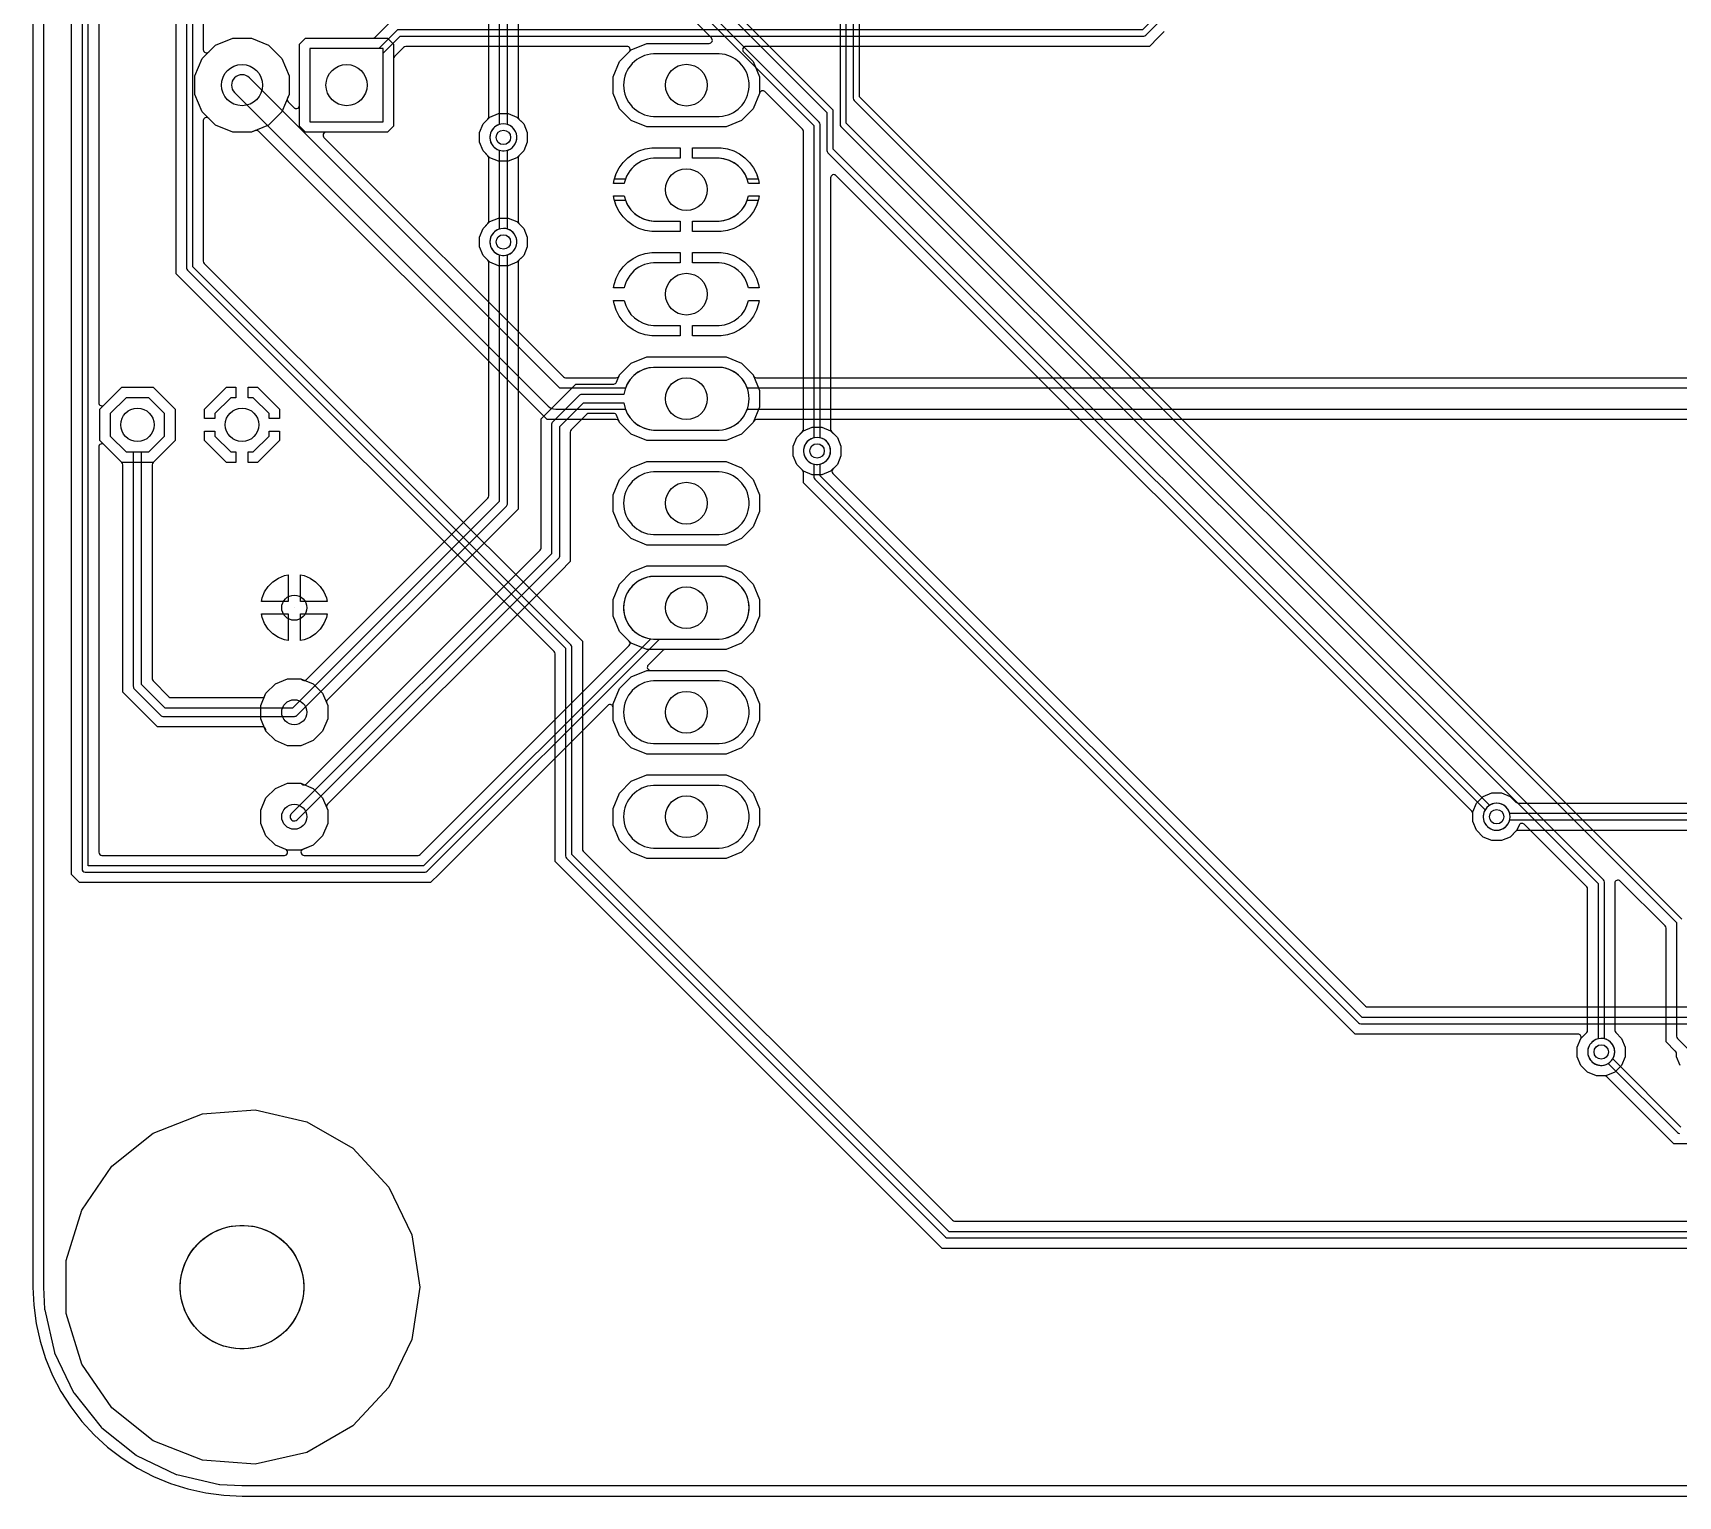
# Model space of a CAD drawing. Header units: millimetres. Extents: x 0 to 174, y 0 to 90.
# Drawn here: x 0 to 39.97, y 0 to 35.56 of the extents above; entities that cross this region are included whole.
import ezdxf

# ---------------------------------------------------------------- set-up
doc = ezdxf.new("R2010")
doc.units = ezdxf.units.MM

msp = doc.modelspace()

# ---------------------------------------------------------------- linework, layer by layer
at = {"layer": '16_copper'}
for points in [[(0.254, 84.76), (0.254, 5.08, 0.014023), (0.254, 5.076), (0.284, 4.544, 0.042102), (0.286, 4.531), (0.522, 3.494, 0.056162), (0.528, 3.478), (0.99, 2.52, 0.056156), (0.999, 2.505), (1.662, 1.674, 0.056159), (1.674, 1.662), (2.505, 0.999, 0.056156), (2.52, 0.99), (3.478, 0.528, 0.056162), (3.494, 0.522), (4.531, 0.286, 0.042102), (4.544, 0.284), (5.076, 0.254, 0.014023), (5.08, 0.254), (118.11, 0.254)], [(87.767, 6.02), (22.088, 6.02), (12.687, 15.421), (12.687, 20.469, 0.198912), (12.665, 20.523), (3.48, 29.708), (3.48, 65.224)], [(3.734, 65.088), (3.734, 29.845, 0.198912), (3.756, 29.791), (12.941, 20.606), (12.941, 15.558, 0.198912), (12.964, 15.504), (22.171, 6.296, 0.198912), (22.225, 6.274), (87.63, 6.274)], [(87.598, 6.426), (22.257, 6.426), (13.094, 15.589), (13.094, 20.637, 0.198912), (13.071, 20.691), (3.886, 29.877), (3.886, 65.056)], [(56.204, 36.271), (27.941, 36.271, 0.980952), (27.301, 36.131), (27.312, 36.09, 0.055893), (27.343, 36.024), (26.956, 35.636), (8.89, 35.636, 0.198912), (8.836, 35.614), (8.401, 35.179), (6.731, 35.179), (6.731, 33.401), (8.509, 33.401), (8.509, 35.071), (8.922, 35.484), (26.988, 35.484, 0.198912), (27.041, 35.506), (27.451, 35.916, 0.510035), (27.941, 36.119), (56.236, 36.119, 0.198912)], [(4.14, 35.969), (4.14, 35.151, 0.668179), (4.27, 35.097), (4.433, 35.259), (4.853, 35.433), (5.307, 35.433), (5.727, 35.259), (6.049, 34.937), (6.223, 34.517), (6.223, 34.063), (6.185, 33.97, 0.303353), (6.201, 33.887), (6.347, 33.741), (6.349, 33.74), (6.351, 33.738), (6.358, 33.733), (6.364, 33.728), (6.367, 33.727), (6.369, 33.726), (6.377, 33.724), (6.385, 33.721), (6.388, 33.721), (6.39, 33.72), (6.398, 33.72), (6.406, 33.719), (6.409, 33.72, 0.381879), (6.477, 33.795), (6.477, 35.284), (6.626, 35.433), (8.264, 35.433, 0.198912), (8.318, 35.455), (8.753, 35.89)], [(27.486, 35.591), (27.34, 35.446), (27.124, 35.23), (17.318, 35.23, 0.668179), (17.264, 35.1), (17.498, 34.866), (17.653, 34.492), (17.653, 34.088), (17.498, 33.714), (17.213, 33.429), (16.839, 33.274), (14.911, 33.274), (14.537, 33.429), (14.252, 33.714), (14.097, 34.088), (14.097, 34.492), (14.252, 34.866), (14.486, 35.1, 0.668179), (14.432, 35.23), (9.058, 35.23, 0.198912), (9.004, 35.207), (8.785, 34.988, 0.198912), (8.763, 34.934), (8.763, 33.296), (8.614, 33.147), (7.125, 33.147, 0.668179), (7.071, 33.017), (12.888, 27.2, 0.198912), (12.942, 27.178), (14.173, 27.178, 0.149809), (14.215, 27.191), (14.217, 27.192, 0.172444), (14.252, 27.246), (14.537, 27.531), (14.911, 27.686), (16.839, 27.686), (17.213, 27.531), (17.498, 27.246, 0.382472), (17.577, 27.178), (62.514, 27.178, 0.668179)], [(81.073, 26.924), (17.356, 26.924, 0.304475), (16.674, 27.432), (15.076, 27.432, 0.304475), (14.394, 26.924), (12.805, 26.924), (5.26, 34.47, 1), (4.9, 34.11), (12.52, 26.49, 0.198912), (12.7, 26.416), (14.394, 26.416, 0.304475), (15.076, 25.908), (16.674, 25.908), (16.749, 25.915, 0.27785), (17.356, 26.416), (81.073, 26.416, 0.355604)], [(62.514, 26.162), (17.577, 26.162, 0.149809), (17.535, 26.149), (17.533, 26.148, 0.172444), (17.498, 26.094), (17.213, 25.809), (16.839, 25.654), (14.911, 25.654), (14.537, 25.809), (14.252, 26.094, 0.382472), (14.173, 26.162), (12.49, 26.162), (5.483, 33.169, 0.303353), (5.4, 33.185), (5.307, 33.147), (4.853, 33.147), (4.433, 33.321), (4.27, 33.483, 0.668179), (4.14, 33.429), (4.14, 30.013, 0.198912), (4.163, 29.959), (13.348, 20.774), (13.348, 15.726, 0.198912), (13.37, 15.672), (22.339, 6.703, 0.198912), (22.393, 6.68), (62.692, 6.68, 0.668179)], [(62.692, 8.56), (39.868, 8.56), (38.237, 10.191, 0.198912), (38.183, 10.214), (37.984, 10.214), (37.771, 10.302), (37.607, 10.466), (37.519, 10.679), (37.519, 10.911), (37.606, 11.121, 0.534506), (37.536, 11.227), (32.121, 11.227), (18.72, 24.628), (18.72, 24.876, 0.198912), (18.697, 24.93), (18.557, 25.071), (18.469, 25.284), (18.469, 25.516), (18.557, 25.729), (18.721, 25.893), (18.934, 25.981), (19.166, 25.981), (19.379, 25.893), (19.543, 25.729), (19.631, 25.516), (19.631, 25.284), (19.543, 25.071), (19.431, 24.959, 0.414214), (19.431, 24.851), (32.372, 11.91, 0.198912), (32.426, 11.887), (62.565, 11.887, 0.668179)], [(66.072, 11.633), (32.29, 11.633), (19.126, 24.797), (19.126, 25.081, 0.980952), (18.986, 25.722), (18.945, 25.711, 0.752162), (18.974, 25.081), (18.974, 24.765, 0.198912), (18.996, 24.711), (32.204, 11.503, 0.198912), (32.258, 11.481), (66.103, 11.481)], [(62.703, 16.18), (36.084, 16.18, 0.198912), (36.03, 16.157), (35.889, 16.017), (35.676, 15.929), (35.444, 15.929), (35.231, 16.017), (35.067, 16.181), (34.979, 16.394), (34.979, 16.626), (35.067, 16.839), (35.231, 17.003), (35.444, 17.091), (35.676, 17.091), (35.889, 17.003), (36.03, 16.863, 0.198912), (36.084, 16.84), (62.692, 16.84, 0.668179)], [(66.008, 16.586), (35.879, 16.586, 0.980952), (35.238, 16.446), (35.249, 16.405, 0.752162), (35.879, 16.434), (66.04, 16.434, 0.198912)], [(40.037, 8.966), (38.379, 10.624, 0.980951), (37.827, 10.977), (37.806, 10.94, 0.752162), (38.271, 10.516), (39.951, 8.836, 0.198912), (40.005, 8.814)]]:
    msp.add_lwpolyline(points, format="xyb", dxfattribs=at)
for points in [[(16.749, 33.535, 0.906347), (16.674, 35.052), (15.076, 35.052, 0.95208), (15.076, 33.528), (16.674, 33.528)], [(11.314, 29.899), (11.101, 29.987), (10.937, 30.151), (10.849, 30.364), (10.849, 30.596), (10.937, 30.809), (11.052, 30.924, 0.198912), (11.074, 30.978), (11.074, 32.522, 0.198912), (11.052, 32.576), (10.937, 32.691), (10.849, 32.904), (10.849, 33.136), (10.937, 33.349), (11.101, 33.513), (11.314, 33.601), (11.546, 33.601), (11.759, 33.513), (11.923, 33.349), (12.011, 33.136), (12.011, 32.904), (11.923, 32.691), (11.808, 32.576, 0.198912), (11.786, 32.522), (11.786, 30.978, 0.198912), (11.808, 30.924), (11.923, 30.809), (12.011, 30.596), (12.011, 30.364), (11.923, 30.151), (11.759, 29.987), (11.546, 29.899)], [(11.494, 30.158, 0.772175), (11.532, 30.792), (11.532, 32.708, 0.942334), (11.366, 33.342), (11.325, 33.331, 0.721207), (11.328, 32.708), (11.328, 30.792), (11.325, 30.791), (11.285, 30.774), (11.248, 30.753), (11.214, 30.727), (11.183, 30.696), (11.157, 30.662), (11.136, 30.625), (11.119, 30.585), (11.108, 30.544), (11.103, 30.501), (11.103, 30.459), (11.108, 30.416), (11.119, 30.375), (11.136, 30.335), (11.157, 30.298), (11.183, 30.264), (11.214, 30.233), (11.248, 30.207), (11.285, 30.186), (11.325, 30.169), (11.366, 30.158), (11.409, 30.153), (11.451, 30.153)], [(17.356, 32.004, 0.304475), (16.674, 32.512), (16.027, 32.512), (16.027, 32.766), (16.717, 32.766), (16.875, 32.741), (17.027, 32.692), (17.169, 32.619), (17.299, 32.525), (17.412, 32.412), (17.506, 32.282), (17.579, 32.14), (17.623, 32.004)], [(15.033, 30.734), (14.875, 30.759), (14.723, 30.808), (14.58, 30.881), (14.451, 30.975), (14.338, 31.088), (14.244, 31.217), (14.171, 31.36), (14.122, 31.512), (14.108, 31.598), (14.366, 31.598, 0.342624), (15.076, 30.988), (15.723, 30.988), (15.723, 30.734)], [(16.027, 30.734), (16.027, 30.988), (16.674, 30.988, 0.304475), (17.356, 31.496), (17.623, 31.496), (17.579, 31.36), (17.506, 31.217), (17.412, 31.088), (17.299, 30.975), (17.169, 30.881), (17.027, 30.808), (16.875, 30.759), (16.717, 30.734)], [(17.384, 29.362, 0.342626), (16.674, 29.972), (16.027, 29.972), (16.027, 30.226), (16.717, 30.226), (16.875, 30.201), (17.027, 30.152), (17.169, 30.079), (17.299, 29.985), (17.412, 29.872), (17.506, 29.742), (17.579, 29.6), (17.628, 29.448), (17.642, 29.362)], [(15.033, 28.194), (14.875, 28.219), (14.723, 28.268), (14.58, 28.341), (14.451, 28.435), (14.338, 28.548), (14.244, 28.677), (14.171, 28.82), (14.122, 28.972), (14.108, 29.058), (14.366, 29.058, 0.342624), (15.076, 28.448), (15.723, 28.448), (15.723, 28.194)], [(16.027, 28.194), (16.027, 28.448), (16.674, 28.448, 0.342624), (17.384, 29.058), (17.642, 29.058), (17.628, 28.972), (17.579, 28.82), (17.506, 28.677), (17.412, 28.548), (17.299, 28.435), (17.169, 28.341), (17.027, 28.268), (16.875, 28.219), (16.717, 28.194)], [(16.749, 23.375, 0.906347), (16.674, 24.892), (15.076, 24.892, 0.95208), (15.076, 23.368), (16.674, 23.368)], [(16.749, 20.835, 0.906347), (16.674, 22.352), (15.076, 22.352, 0.95208), (15.076, 20.828), (16.674, 20.828)], [(16.749, 18.295, 0.906347), (16.674, 19.812), (15.076, 19.812, 0.95208), (15.076, 18.288), (16.674, 18.288)], [(16.749, 15.755, 0.906347), (16.674, 17.272), (15.076, 17.272, 0.95208), (15.076, 15.748), (16.674, 15.748)]]:
    msp.add_lwpolyline(points, format="xyb", close=True, dxfattribs=at)
for points in [[(14.108, 31.902), (14.122, 31.988), (14.171, 32.14), (14.244, 32.282), (14.338, 32.412), (14.451, 32.525), (14.58, 32.619), (14.723, 32.692), (14.875, 32.741), (15.033, 32.766), (15.723, 32.766), (15.723, 32.512), (15.076, 32.512), (15.001, 32.505), (14.928, 32.49), (14.856, 32.468), (14.787, 32.44), (14.721, 32.404), (14.659, 32.363), (14.601, 32.315), (14.548, 32.262), (14.5, 32.204), (14.459, 32.142), (14.423, 32.076), (14.395, 32.007), (14.373, 31.935), (14.366, 31.902)], [(14.108, 29.362), (14.122, 29.448), (14.171, 29.6), (14.244, 29.742), (14.338, 29.872), (14.451, 29.985), (14.58, 30.079), (14.723, 30.152), (14.875, 30.201), (15.033, 30.226), (15.723, 30.226), (15.723, 29.972), (15.076, 29.972), (15.001, 29.965), (14.928, 29.95), (14.856, 29.928), (14.787, 29.9), (14.721, 29.864), (14.659, 29.823), (14.601, 29.775), (14.548, 29.722), (14.5, 29.664), (14.459, 29.602), (14.423, 29.536), (14.395, 29.467), (14.373, 29.395), (14.366, 29.362)], [(2.161, 25.121), (1.626, 25.656), (1.626, 26.414), (2.161, 26.949), (2.919, 26.949), (3.454, 26.414), (3.454, 25.656), (2.919, 25.121)], [(4.166, 26.187), (4.166, 26.414), (4.701, 26.949), (4.928, 26.949), (4.928, 26.695), (4.806, 26.695), (4.42, 26.309), (4.42, 26.187)], [(5.74, 26.187), (5.74, 26.309), (5.354, 26.695), (5.232, 26.695), (5.232, 26.949), (5.459, 26.949), (5.994, 26.414), (5.994, 26.187)], [(3.2, 25.761), (3.2, 26.309), (2.814, 26.695), (2.266, 26.695), (1.88, 26.309), (1.88, 25.761), (2.266, 25.375), (2.814, 25.375)], [(4.701, 25.121), (4.166, 25.656), (4.166, 25.883), (4.42, 25.883), (4.42, 25.761), (4.806, 25.375), (4.928, 25.375), (4.928, 25.121)], [(5.232, 25.121), (5.232, 25.375), (5.354, 25.375), (5.74, 25.761), (5.74, 25.883), (5.994, 25.883), (5.994, 25.656), (5.459, 25.121)], [(14.911, 23.114), (14.537, 23.269), (14.252, 23.554), (14.097, 23.928), (14.097, 24.332), (14.252, 24.706), (14.537, 24.991), (14.911, 25.146), (16.839, 25.146), (17.213, 24.991), (17.498, 24.706), (17.653, 24.332), (17.653, 23.928), (17.498, 23.554), (17.213, 23.269), (16.839, 23.114)], [(5.552, 21.742), (5.568, 21.827), (5.63, 21.975), (5.719, 22.108), (5.832, 22.221), (5.965, 22.31), (6.113, 22.372), (6.198, 22.388), (6.198, 21.742)], [(6.502, 21.742), (6.502, 22.388), (6.587, 22.372), (6.735, 22.31), (6.868, 22.221), (6.981, 22.108), (7.07, 21.975), (7.132, 21.827), (7.148, 21.742)], [(14.911, 20.574), (14.537, 20.729), (14.252, 21.014), (14.097, 21.388), (14.097, 21.792), (14.252, 22.166), (14.537, 22.451), (14.911, 22.606), (16.839, 22.606), (17.213, 22.451), (17.498, 22.166), (17.653, 21.792), (17.653, 21.388), (17.498, 21.014), (17.213, 20.729), (16.839, 20.574)], [(6.35, 21.59), (6.35, 21.59), (6.35, 21.59), (6.35, 21.59)], [(6.113, 20.808), (5.965, 20.87), (5.832, 20.959), (5.719, 21.072), (5.63, 21.205), (5.568, 21.353), (5.552, 21.438), (6.198, 21.438), (6.198, 20.792)], [(6.502, 21.438), (7.148, 21.438), (7.132, 21.353), (7.07, 21.205), (6.981, 21.072), (6.868, 20.959), (6.735, 20.87), (6.587, 20.808), (6.502, 20.792)], [(14.911, 18.034), (14.537, 18.189), (14.252, 18.474), (14.097, 18.848), (14.097, 19.252), (14.252, 19.626), (14.537, 19.911), (14.911, 20.066), (16.839, 20.066), (17.213, 19.911), (17.498, 19.626), (17.653, 19.252), (17.653, 18.848), (17.498, 18.474), (17.213, 18.189), (16.839, 18.034)], [(6.188, 18.237), (5.89, 18.361), (5.661, 18.59), (5.537, 18.888), (5.537, 19.212), (5.661, 19.51), (5.89, 19.739), (6.188, 19.863), (6.512, 19.863), (6.81, 19.739), (7.039, 19.51), (7.163, 19.212), (7.163, 18.888), (7.039, 18.59), (6.81, 18.361), (6.512, 18.237)], [(6.188, 15.697), (5.89, 15.821), (5.661, 16.05), (5.537, 16.348), (5.537, 16.672), (5.661, 16.97), (5.89, 17.199), (6.188, 17.323), (6.512, 17.323), (6.81, 17.199), (7.039, 16.97), (7.163, 16.672), (7.163, 16.348), (7.039, 16.05), (6.81, 15.821), (6.512, 15.697)], [(14.911, 15.494), (14.537, 15.649), (14.252, 15.934), (14.097, 16.308), (14.097, 16.712), (14.252, 17.086), (14.537, 17.371), (14.911, 17.526), (16.839, 17.526), (17.213, 17.371), (17.498, 17.086), (17.653, 16.712), (17.653, 16.308), (17.498, 15.934), (17.213, 15.649), (16.839, 15.494)], [(4.119, 0.871), (2.921, 1.341), (1.915, 2.144), (1.19, 3.207), (0.811, 4.437), (0.811, 5.723), (1.19, 6.953), (1.915, 8.016), (2.921, 8.819), (4.119, 9.289), (5.403, 9.385), (6.657, 9.099), (7.772, 8.455), (8.647, 7.512), (9.205, 6.353), (9.397, 5.08), (9.205, 3.807), (8.647, 2.648), (7.772, 1.705), (6.657, 1.061), (5.403, 0.775)]]:
    msp.add_lwpolyline(points, close=True, dxfattribs=at)
at = {"layer": '1_copper'}
for points in [[(0.254, 84.76), (0.254, 5.08, 0.014023), (0.254, 5.076), (0.284, 4.544, 0.042102), (0.286, 4.531), (0.522, 3.494, 0.056162), (0.528, 3.478), (0.99, 2.52, 0.056156), (0.999, 2.505), (1.662, 1.674, 0.056159), (1.674, 1.662), (2.505, 0.999, 0.056156), (2.52, 0.99), (3.478, 0.528, 0.056162), (3.494, 0.522), (4.531, 0.286, 0.042102), (4.544, 0.284), (5.076, 0.254, 0.014023), (5.08, 0.254), (118.11, 0.254)], [(1.6, 80.477), (1.6, 26.572, 0.668179), (1.73, 26.518), (2.161, 26.949), (2.919, 26.949), (3.454, 26.414), (3.454, 25.656), (2.918, 25.12, 0.198912), (2.896, 25.066), (2.896, 19.864, 0.198912), (2.918, 19.81), (3.3, 19.428, 0.198912), (3.354, 19.406), (5.567, 19.406, 0.303351), (5.637, 19.453), (5.661, 19.51), (5.89, 19.739), (6.188, 19.863), (6.512, 19.863, 0.503372), (6.652, 19.855), (11.052, 24.255, 0.198912), (11.074, 24.309), (11.074, 29.982, 0.198912), (11.052, 30.036), (10.937, 30.151), (10.849, 30.364), (10.849, 30.596), (10.937, 30.809), (11.101, 30.973), (11.314, 31.061), (11.546, 31.061), (11.759, 30.973), (11.923, 30.809), (12.011, 30.596), (12.011, 30.364), (11.923, 30.151), (11.808, 30.036, 0.198912), (11.786, 29.982), (11.786, 23.983), (11.555, 23.752), (7.155, 19.352, 0.303353), (7.139, 19.269), (7.163, 19.212), (7.163, 18.888), (7.039, 18.59), (6.81, 18.361), (6.512, 18.237), (6.188, 18.237), (5.89, 18.361), (5.661, 18.59, 0.503359), (5.567, 18.694), (3.028, 18.694), (2.184, 19.538), (2.184, 25.066, 0.198912), (2.162, 25.12), (1.73, 25.552, 0.668179), (1.6, 25.498), (1.6, 15.646, 0.414214), (1.676, 15.57), (6.112, 15.57, 0.820685), (6.141, 15.717), (5.89, 15.821), (5.661, 16.05), (5.537, 16.348), (5.537, 16.672), (5.661, 16.97), (5.89, 17.199), (6.188, 17.323), (6.512, 17.323, 0.503372), (6.652, 17.315), (12.322, 22.985, 0.198912), (12.344, 23.039), (12.344, 26.182), (13.188, 27.026), (14.11, 27.026, 0.303351), (14.18, 27.073), (14.252, 27.246), (14.537, 27.531), (14.911, 27.686), (16.839, 27.686), (17.213, 27.531), (17.498, 27.246), (17.653, 26.872), (17.653, 26.468), (17.498, 26.094), (17.213, 25.809), (16.839, 25.654), (14.911, 25.654), (14.537, 25.809), (14.252, 26.094), (14.18, 26.267, 0.303351), (14.11, 26.314), (13.514, 26.314, 0.198912), (13.46, 26.292), (13.078, 25.91, 0.198912), (13.056, 25.856), (13.056, 22.713), (12.825, 22.482), (7.155, 16.812, 0.303353), (7.139, 16.729), (7.163, 16.672), (7.163, 16.348), (7.039, 16.05), (6.81, 15.821), (6.559, 15.717, 0.820685), (6.588, 15.57), (9.357, 15.57, 0.198912), (9.411, 15.593), (14.488, 20.67, 0.414214), (14.488, 20.778), (14.252, 21.014), (14.097, 21.388), (14.097, 21.792), (14.252, 22.166), (14.537, 22.451), (14.911, 22.606), (16.839, 22.606), (17.213, 22.451), (17.498, 22.166), (17.653, 21.792), (17.653, 21.388), (17.498, 21.014), (17.213, 20.729), (16.839, 20.574), (15.358, 20.574, 0.198912), (15.304, 20.552), (14.948, 20.196, 0.668179), (15.002, 20.066), (16.839, 20.066), (17.213, 19.911), (17.498, 19.626), (17.653, 19.252), (17.653, 18.848), (17.498, 18.474), (17.213, 18.189), (16.839, 18.034), (14.911, 18.034), (14.537, 18.189), (14.252, 18.474), (14.097, 18.848), (14.097, 19.161, 0.668179), (13.967, 19.215), (9.878, 15.126), (9.878, 15.126), (9.662, 14.91), (1.133, 14.91), (0.94, 15.103), (0.94, 80.782)], [(1.194, 80.645), (1.194, 15.24, 0.414214), (1.27, 15.164), (9.525, 15.164), (9.533, 15.165, 0.169977), (9.579, 15.186), (15.221, 20.828), (16.674, 20.828, 0.95208), (16.674, 22.352), (15.076, 22.352, 0.912653), (15.012, 20.834), (9.493, 15.316), (1.346, 15.316), (1.346, 80.613)], [(40.059, 14.024), (20.079, 34.004), (20.079, 68.263, 0.198912), (20.056, 68.316), (16.738, 71.634, 0.912653), (16.674, 73.152), (15.076, 73.152, 0.95208), (15.076, 71.628), (16.529, 71.628), (19.926, 68.231), (19.926, 33.973, 0.198912), (19.949, 33.919), (39.929, 13.938), (39.929, 11.176, 0.198912), (39.951, 11.122), (40.196, 10.877)], [(19.609, 60.928), (19.609, 33.337, 0.198912), (19.631, 33.284), (38.024, 14.891), (38.024, 11.114), (37.995, 11.106), (37.955, 11.089), (37.918, 11.068), (37.884, 11.042), (37.853, 11.011), (37.827, 10.977), (37.806, 10.94), (37.789, 10.9), (37.778, 10.859), (37.773, 10.816), (37.773, 10.774), (37.778, 10.731), (37.789, 10.69), (37.806, 10.65), (37.827, 10.613), (37.853, 10.579), (37.884, 10.548), (37.918, 10.522), (37.955, 10.501), (37.995, 10.484), (38.036, 10.473), (38.079, 10.468), (38.121, 10.468), (38.164, 10.473, 0.804713), (38.176, 11.114), (38.176, 14.923, 0.198912), (38.154, 14.976), (19.761, 33.369), (19.761, 60.96, 0.198912)], [(11.328, 41.598), (11.328, 33.332), (11.325, 33.331), (11.285, 33.314), (11.248, 33.293), (11.214, 33.267), (11.183, 33.236), (11.157, 33.202), (11.136, 33.165), (11.119, 33.125), (11.108, 33.084), (11.103, 33.041), (11.103, 32.999), (11.108, 32.956), (11.119, 32.915), (11.136, 32.875), (11.157, 32.838), (11.183, 32.804), (11.214, 32.773), (11.248, 32.747), (11.285, 32.726), (11.325, 32.709), (11.366, 32.698), (11.409, 32.693), (11.451, 32.693), (11.494, 32.698, 0.772175), (11.532, 33.332), (11.532, 41.598, 0.942334)], [(11.786, 41.412), (11.786, 33.518, 0.198912), (11.808, 33.464), (11.923, 33.349), (12.011, 33.136), (12.011, 32.904), (11.923, 32.691), (11.759, 32.527), (11.546, 32.439), (11.314, 32.439), (11.101, 32.527), (10.937, 32.691), (10.849, 32.904), (10.849, 33.136), (10.937, 33.349), (11.052, 33.464, 0.198912), (11.074, 33.518), (11.074, 41.412, 0.198912)], [(13.916, 38.999), (19.291, 33.623), (19.291, 32.703, 0.198912), (19.314, 32.649), (35.281, 16.681), (35.266, 16.655), (35.249, 16.615), (35.238, 16.574), (35.233, 16.531), (35.233, 16.489), (35.238, 16.446), (35.249, 16.405), (35.266, 16.365), (35.287, 16.328), (35.313, 16.294), (35.344, 16.263), (35.378, 16.237), (35.415, 16.216), (35.455, 16.199), (35.496, 16.188), (35.539, 16.183), (35.581, 16.183), (35.624, 16.188, 1), (35.496, 16.832), (35.455, 16.821, 0.055893), (35.389, 16.789), (19.444, 32.734), (19.444, 33.655, 0.198912), (19.421, 33.709), (14.046, 39.084)], [(40.02, 10.466), (39.932, 10.679), (39.932, 10.751, 0.25013), (39.891, 10.823), (39.675, 11.039), (39.675, 13.802, 0.198912), (39.652, 13.856), (38.56, 14.948, 0.668179), (38.43, 14.894), (38.43, 11.319, 0.198912), (38.453, 11.265), (38.593, 11.124), (38.681, 10.911), (38.681, 10.679), (38.593, 10.466), (38.429, 10.302), (38.216, 10.214), (37.984, 10.214), (37.771, 10.302), (37.607, 10.466), (37.519, 10.679), (37.519, 10.911), (37.607, 11.124), (37.747, 11.265, 0.198912), (37.77, 11.319), (37.77, 14.754, 0.198912), (37.747, 14.808), (36.228, 16.328, 0.534516), (36.104, 16.303), (36.053, 16.181), (35.889, 16.017), (35.676, 15.929), (35.444, 15.929), (35.231, 16.017), (35.067, 16.181), (34.979, 16.394), (34.979, 16.593, 0.198912), (34.956, 16.647), (19.51, 32.093, 0.668179), (19.38, 32.039), (19.38, 25.924, 0.198912), (19.403, 25.87), (19.543, 25.729), (19.631, 25.516), (19.631, 25.284), (19.543, 25.071), (19.379, 24.907), (19.166, 24.819), (18.934, 24.819), (18.721, 24.907), (18.557, 25.071), (18.469, 25.284), (18.469, 25.516), (18.557, 25.729), (18.697, 25.87, 0.198912), (18.72, 25.924), (18.72, 33.169, 0.198912), (18.697, 33.223), (17.783, 34.137, 0.567115), (17.653, 34.088), (17.498, 33.714), (17.213, 33.429), (16.839, 33.274), (14.911, 33.274), (14.537, 33.429), (14.252, 33.714), (14.097, 34.088), (14.097, 34.492), (14.252, 34.866), (14.537, 35.151), (14.911, 35.306), (16.431, 35.306, 0.668179), (16.484, 35.436), (13.322, 38.598)], [(13.599, 38.681), (18.974, 33.306), (18.974, 25.719), (18.945, 25.711), (18.905, 25.694), (18.868, 25.673), (18.834, 25.647), (18.803, 25.616), (18.777, 25.582), (18.756, 25.545), (18.739, 25.505), (18.728, 25.464), (18.723, 25.421), (18.723, 25.379), (18.728, 25.336), (18.739, 25.295), (18.756, 25.255), (18.777, 25.218), (18.803, 25.184), (18.834, 25.153), (18.868, 25.127), (18.905, 25.106), (18.945, 25.089), (18.986, 25.078), (19.029, 25.073), (19.071, 25.073), (19.114, 25.078, 0.804713), (19.126, 25.719), (19.126, 33.337, 0.198912), (19.104, 33.391), (13.729, 38.767)]]:
    msp.add_lwpolyline(points, format="xyb", dxfattribs=at)
for points in [[(4.853, 33.147), (4.433, 33.321), (4.111, 33.643), (3.937, 34.063), (3.937, 34.517), (4.111, 34.937), (4.433, 35.259), (4.853, 35.433), (5.307, 35.433), (5.727, 35.259), (6.049, 34.937), (6.223, 34.517), (6.223, 34.063), (6.049, 33.643), (5.727, 33.321), (5.307, 33.147)], [(6.626, 33.147), (6.477, 33.296), (6.477, 35.284), (6.626, 35.433), (8.614, 35.433), (8.763, 35.284), (8.763, 33.296), (8.614, 33.147)], [(8.509, 35.179), (6.731, 35.179), (6.731, 33.401), (8.509, 33.401)], [(14.127, 32.004), (14.171, 32.14), (14.244, 32.282), (14.338, 32.412), (14.451, 32.525), (14.58, 32.619), (14.723, 32.692), (14.875, 32.741), (15.033, 32.766), (15.723, 32.766), (15.723, 32.512), (15.076, 32.512), (15.001, 32.505), (14.928, 32.49), (14.856, 32.468), (14.787, 32.44), (14.721, 32.404), (14.659, 32.363), (14.601, 32.315), (14.548, 32.262), (14.5, 32.204), (14.459, 32.142), (14.423, 32.076), (14.395, 32.007), (14.394, 32.004)], [(14.108, 29.362), (14.122, 29.448), (14.171, 29.6), (14.244, 29.742), (14.338, 29.872), (14.451, 29.985), (14.58, 30.079), (14.723, 30.152), (14.875, 30.201), (15.033, 30.226), (15.723, 30.226), (15.723, 29.972), (15.076, 29.972), (15.001, 29.965), (14.928, 29.95), (14.856, 29.928), (14.787, 29.9), (14.721, 29.864), (14.659, 29.823), (14.601, 29.775), (14.548, 29.722), (14.5, 29.664), (14.459, 29.602), (14.423, 29.536), (14.395, 29.467), (14.373, 29.395), (14.366, 29.362)], [(4.166, 26.187), (4.166, 26.414), (4.701, 26.949), (4.928, 26.949), (4.928, 26.695), (4.806, 26.695), (4.42, 26.309), (4.42, 26.187)], [(5.74, 26.187), (5.74, 26.309), (5.354, 26.695), (5.232, 26.695), (5.232, 26.949), (5.459, 26.949), (5.994, 26.414), (5.994, 26.187)], [(4.701, 25.121), (4.166, 25.656), (4.166, 25.883), (4.42, 25.883), (4.42, 25.761), (4.806, 25.375), (4.928, 25.375), (4.928, 25.121)], [(5.232, 25.121), (5.232, 25.375), (5.354, 25.375), (5.74, 25.761), (5.74, 25.883), (5.994, 25.883), (5.994, 25.656), (5.459, 25.121)], [(14.911, 23.114), (14.537, 23.269), (14.252, 23.554), (14.097, 23.928), (14.097, 24.332), (14.252, 24.706), (14.537, 24.991), (14.911, 25.146), (16.839, 25.146), (17.213, 24.991), (17.498, 24.706), (17.653, 24.332), (17.653, 23.928), (17.498, 23.554), (17.213, 23.269), (16.839, 23.114)], [(5.552, 21.742), (5.568, 21.827), (5.63, 21.975), (5.719, 22.108), (5.832, 22.221), (5.965, 22.31), (6.113, 22.372), (6.198, 22.388), (6.198, 21.742)], [(6.502, 21.742), (6.502, 22.388), (6.587, 22.372), (6.735, 22.31), (6.868, 22.221), (6.981, 22.108), (7.07, 21.975), (7.132, 21.827), (7.148, 21.742)], [(6.113, 20.808), (5.965, 20.87), (5.832, 20.959), (5.719, 21.072), (5.63, 21.205), (5.568, 21.353), (5.552, 21.438), (6.198, 21.438), (6.198, 20.792)], [(6.502, 21.438), (7.148, 21.438), (7.132, 21.353), (7.07, 21.205), (6.981, 21.072), (6.868, 20.959), (6.735, 20.87), (6.587, 20.808), (6.502, 20.792)], [(14.911, 15.494), (14.537, 15.649), (14.252, 15.934), (14.097, 16.308), (14.097, 16.712), (14.252, 17.086), (14.537, 17.371), (14.911, 17.526), (16.839, 17.526), (17.213, 17.371), (17.498, 17.086), (17.653, 16.712), (17.653, 16.308), (17.498, 15.934), (17.213, 15.649), (16.839, 15.494)], [(4.119, 0.871), (2.921, 1.341), (1.915, 2.144), (1.19, 3.207), (0.811, 4.437), (0.811, 5.723), (1.19, 6.953), (1.915, 8.016), (2.921, 8.819), (4.119, 9.289), (5.403, 9.385), (6.657, 9.099), (7.772, 8.455), (8.647, 7.512), (9.205, 6.353), (9.397, 5.08), (9.205, 3.807), (8.647, 2.648), (7.772, 1.705), (6.657, 1.061), (5.403, 0.775)]]:
    msp.add_lwpolyline(points, close=True, dxfattribs=at)
for points in [[(16.749, 33.535, 0.906347), (16.674, 35.052), (15.076, 35.052, 0.95208), (15.076, 33.528), (16.674, 33.528)], [(17.384, 31.902, 0.342626), (16.674, 32.512), (16.027, 32.512), (16.027, 32.766), (16.717, 32.766), (16.875, 32.741), (17.027, 32.692), (17.169, 32.619), (17.299, 32.525), (17.412, 32.412), (17.506, 32.282), (17.579, 32.14), (17.628, 31.988), (17.642, 31.902)], [(16.027, 30.734), (16.027, 30.988), (16.674, 30.988, 0.342624), (17.384, 31.598), (17.642, 31.598), (17.628, 31.512), (17.579, 31.36), (17.506, 31.217), (17.412, 31.088), (17.299, 30.975), (17.169, 30.881), (17.027, 30.808), (16.875, 30.759), (16.717, 30.734)], [(15.033, 30.734), (14.875, 30.759), (14.723, 30.808), (14.58, 30.881), (14.451, 30.975), (14.338, 31.088), (14.244, 31.217), (14.171, 31.36), (14.127, 31.496), (14.394, 31.496, 0.304475), (15.076, 30.988), (15.723, 30.988), (15.723, 30.734)], [(6.356, 18.949, 0.182645), (6.422, 18.978), (11.502, 24.058, 0.198912), (11.532, 24.13), (11.532, 30.168, 0.942334), (11.366, 30.802), (11.325, 30.791, 0.721207), (11.328, 30.168), (11.328, 24.172), (6.308, 19.152), (3.217, 19.152), (2.642, 19.727), (2.642, 25.375), (2.814, 25.375), (3.2, 25.761), (3.2, 26.309), (2.814, 26.695), (2.266, 26.695), (1.88, 26.309), (1.88, 25.761), (2.266, 25.375), (2.438, 25.375), (2.438, 19.685, 0.198912), (2.468, 19.613), (3.103, 18.978, 0.198912), (3.175, 18.948), (6.35, 18.948)], [(17.384, 29.362, 0.342626), (16.674, 29.972), (16.027, 29.972), (16.027, 30.226), (16.717, 30.226), (16.875, 30.201), (17.027, 30.152), (17.169, 30.079), (17.299, 29.985), (17.412, 29.872), (17.506, 29.742), (17.579, 29.6), (17.628, 29.448), (17.642, 29.362)], [(15.033, 28.194), (14.875, 28.219), (14.723, 28.268), (14.58, 28.341), (14.451, 28.435), (14.338, 28.548), (14.244, 28.677), (14.171, 28.82), (14.122, 28.972), (14.108, 29.058), (14.366, 29.058, 0.342624), (15.076, 28.448), (15.723, 28.448), (15.723, 28.194)], [(16.027, 28.194), (16.027, 28.448), (16.674, 28.448, 0.342624), (17.384, 29.058), (17.642, 29.058), (17.628, 28.972), (17.579, 28.82), (17.506, 28.677), (17.412, 28.548), (17.299, 28.435), (17.169, 28.341), (17.027, 28.268), (16.875, 28.219), (16.717, 28.194)], [(6.363, 16.409, 0.166453), (6.422, 16.438), (12.772, 22.788, 0.198912), (12.802, 22.86), (12.802, 25.993), (13.377, 26.568), (14.357, 26.568, 0.36165), (15.076, 25.908), (16.674, 25.908, 0.95208), (16.674, 27.432), (15.076, 27.432, 0.36165), (14.357, 26.772), (13.335, 26.772, 0.198912), (13.263, 26.742), (12.628, 26.107, 0.198912), (12.598, 26.035), (12.598, 22.902), (6.278, 16.582), (6.263, 16.562), (6.253, 16.539), (6.248, 16.514), (6.251, 16.489), (6.259, 16.465), (6.273, 16.444), (6.291, 16.427), (6.313, 16.415), (6.338, 16.409)], [(16.749, 23.375, 0.906347), (16.674, 24.892), (15.076, 24.892, 0.95208), (15.076, 23.368), (16.674, 23.368)], [(16.749, 18.295, 0.906347), (16.674, 19.812), (15.076, 19.812, 0.95208), (15.076, 18.288), (16.674, 18.288)], [(16.749, 15.755, 0.906347), (16.674, 17.272), (15.076, 17.272, 0.95208), (15.076, 15.748), (16.674, 15.748)]]:
    msp.add_lwpolyline(points, format="xyb", close=True, dxfattribs=at)
at = {"layer": 'drills_NPTH'}
msp.add_circle((5.08, 5.08), 1.5, dxfattribs=at)
at = {"layer": 'drills_PTH'}
for centre, radius in [((5.08, 34.29), 0.5), ((7.62, 34.29), 0.5), ((15.875, 34.29), 0.508), ((15.875, 31.75), 0.508), ((15.875, 29.21), 0.508), ((15.875, 26.67), 0.508), ((2.54, 26.035), 0.406), ((5.08, 26.035), 0.406), ((15.875, 24.13), 0.508), ((15.875, 21.59), 0.508), ((6.35, 21.59), 0.305), ((6.35, 19.05), 0.305), ((15.875, 19.05), 0.508), ((6.35, 16.51), 0.305), ((15.875, 16.51), 0.508)]:
    msp.add_circle(centre, radius, dxfattribs=at)
at = {"layer": 'drills_via_1_16'}
for centre in [(11.43, 33.02), (11.43, 30.48), (19.05, 25.4), (35.56, 16.51), (38.1, 10.795)]:
    msp.add_circle(centre, 0.175, dxfattribs=at)
at = {"layer": 'holes'}
msp.add_lwpolyline([(6.58, 5.026), (6.572, 4.92), (6.557, 4.814), (6.534, 4.709), (6.504, 4.606), (6.467, 4.506), (6.422, 4.408), (6.371, 4.314), (6.313, 4.224), (6.249, 4.138), (6.179, 4.057), (6.103, 3.981), (6.022, 3.911), (5.936, 3.847), (5.846, 3.789), (5.752, 3.738), (5.654, 3.693), (5.554, 3.656), (5.451, 3.626), (5.347, 3.603), (5.24, 3.588), (5.134, 3.58), (5.026, 3.58), (4.92, 3.588), (4.814, 3.603), (4.709, 3.626), (4.606, 3.656), (4.506, 3.693), (4.408, 3.738), (4.314, 3.789), (4.224, 3.847), (4.138, 3.911), (4.057, 3.981), (3.981, 4.057), (3.911, 4.138), (3.847, 4.224), (3.789, 4.314), (3.738, 4.408), (3.693, 4.506), (3.656, 4.606), (3.626, 4.709), (3.603, 4.814), (3.588, 4.92), (3.58, 5.026), (3.58, 5.134), (3.588, 5.24), (3.603, 5.347), (3.626, 5.451), (3.656, 5.554), (3.693, 5.654), (3.738, 5.752), (3.789, 5.846), (3.847, 5.936), (3.911, 6.022), (3.981, 6.103), (4.057, 6.179), (4.138, 6.249), (4.224, 6.313), (4.314, 6.371), (4.408, 6.422), (4.506, 6.467), (4.606, 6.504), (4.709, 6.534), (4.814, 6.557), (4.92, 6.572), (5.026, 6.58), (5.134, 6.58), (5.24, 6.572), (5.347, 6.557), (5.451, 6.534), (5.554, 6.504), (5.654, 6.467), (5.752, 6.422), (5.846, 6.371), (5.936, 6.313), (6.022, 6.249), (6.103, 6.179), (6.179, 6.103), (6.249, 6.022), (6.313, 5.936), (6.371, 5.846), (6.422, 5.752), (6.467, 5.654), (6.504, 5.554), (6.534, 5.451), (6.557, 5.347), (6.572, 5.24), (6.58, 5.134), (6.58, 5.026)], close=True, dxfattribs=at)
at = {"layer": 'outline'}
msp.add_lwpolyline([(0, 84.76), (0, 5.08), (0, 5.08), (0.019, 4.637), (0.077, 4.198), (0.173, 3.765), (0.306, 3.343), (0.476, 2.933), (0.681, 2.54), (0.919, 2.166), (1.188, 1.815), (1.488, 1.488), (1.815, 1.188), (2.166, 0.919), (2.54, 0.681), (2.933, 0.476), (3.343, 0.306), (3.765, 0.173), (4.198, 0.077), (4.637, 0.019), (5.08, 0), (168.89, 0)], dxfattribs=at)

doc.saveas('drawing.dxf')
